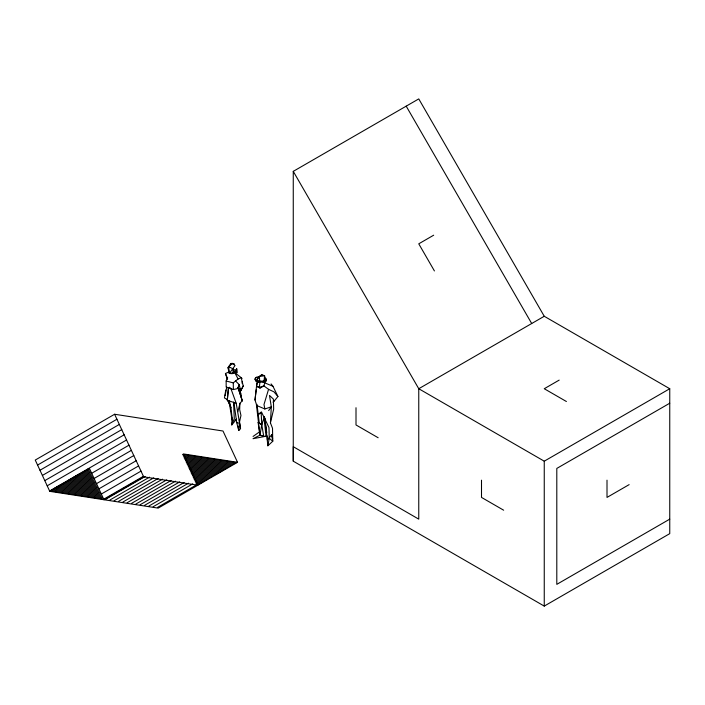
<?xml version="1.0" encoding="UTF-8"?>
<svg xmlns="http://www.w3.org/2000/svg" width="705" height="705" viewBox="0 0 705 705"><rect width="100%" height="100%" fill="white"/><g stroke="black" fill="none" stroke-linecap="round" stroke-linejoin="round"><path stroke-width="1.06" d="M293.262 461.185L293.262 171.359L418.761 98.903L544.251 316.272L669.75 388.728L669.75 533.641L544.251 606.097L293.262 461.185L293.262 446.697L418.761 519.144L418.761 388.728L293.262 171.359M232.368 420.021L230.958 407.728L229.266 400.757M239.876 403.375L239.682 409.64L240.96 415.483L239.515 422.022L240.546 428.64L238.731 430.473L236.739 422.665L233.884 402.352M233.355 389.557L233.285 382.885L235.549 380.973L239.215 384.63L238.202 388.429L233.355 389.557L226.173 387.177L226.155 381L227.636 377.395M270.429 422.894L271.31 406.811L269.495 395.426L273.399 399.109L273.663 409.156L270.429 422.894L272.509 428.252L272.756 441.26L267.865 445.789L264.913 418.118M233.584 402.123L234.271 418.735L231.795 424.921L236.51 419.193L234.853 420.215M232.377 418.285L231.795 424.921L232.359 421.757L229.513 404.08L227.662 400.14M263.617 382.163L266.279 380.207L265.538 377.995L266.314 379.836L265.688 381.537L258.576 382.172L255.818 380.964L255.069 379.466L255.236 378.329L256.4 377.281L258.946 376.919L256.964 377.563M227.292 400.299L228.473 387.724L227.292 400.299L236.201 403.251L240.546 428.64M259.96 381.634L259.369 387.309L260.039 388.094L263.943 385.926L265.115 381.167M225.177 395.558L226.746 386.966M257.008 381.978L254.999 400.017L256.373 404.247L259.951 435.188L263.749 436.465L266.067 436.254L264.155 419.193M264.031 380.788L264.604 375.809L261.881 374.655L259.449 376.399L257.069 379.766L258.25 380.665L262.004 381.193L264.031 380.788L265.133 379.651L264.604 375.809L259.449 376.399L259.634 381.035M254.999 400.017L256.232 389.636M263.749 436.465L261.767 424.71L259.273 423L256.99 404.362M225.785 390.076L224.428 397.946L227.116 399.391M266.067 436.254L253.033 438.695L259.951 435.188L261.767 424.71L261.176 412.936L257.959 414.558L261.432 411.896L268.975 427.521L269.257 438.298L267.865 445.789L268.376 443.692M237.823 411.597L240.105 403.004L242.361 400.872L237.999 387.591L239.215 384.63L240.669 390.676L243.225 385.952L241.189 377.668L234.703 372.54L232.676 368.68L228.667 366.644L227.988 367.834L229.345 373.447L232.201 373.694L234.703 372.54L236.677 372.601L236.66 368.662L237.047 372.795M260.039 388.094L256.505 386.269L257.651 382.075M257.069 379.766L257.44 378.488L261.881 374.655M256.505 386.269L259.369 387.309L263.943 385.926L268.552 389.327L263.996 404.503L264.851 408.979L271.31 406.811L268.658 410.583M240.035 391.522L240.995 388.578M264.375 416.743L261.767 424.71L258.109 422.533L259.951 435.188L263.009 435.725M266.314 379.836L265.688 381.537L261.96 382.057M227.988 367.834L230.773 363.489L234.236 363.965L232.509 363.41L228.667 366.644L229.345 373.447L234.703 372.54L236.589 368.847L234.703 372.54L238.114 379.008L235.549 380.973M240.352 391.601L243.225 385.952M273.17 402.132L274.289 400.334M267.345 435.99L267.362 439.929L271.663 434.782L272.65 438.422M229.345 373.447L235.047 365.525L232.509 363.41L230.773 363.489M256.4 377.281L255.236 378.329L255.818 380.964M273.276 402.211L277.937 396.51L272.958 386.278L271.081 383.917M253.06 436.457L259.352 431.971M114.607 414.249L35.25 460.057L49.773 491.35L158.176 508.12L237.532 462.304L223.009 431.019L114.607 414.249L143.653 476.827L197.849 485.216L183.326 453.923L237.532 462.304M433.681 235.197L418.761 243.815L434.421 270.94M37.594 465.044L116.951 419.237M40 470.235L119.356 424.419M42.406 475.426L121.762 429.609M44.812 480.607L124.168 434.8M47.226 485.798L126.574 439.982M49.632 490.988L128.989 445.172M49.773 491.35L89.447 468.446L103.97 499.739L143.653 476.827M91.712 473.266L131.394 450.363M94.126 478.457L133.8 455.545M96.532 483.639L136.206 460.735M98.938 488.829L138.612 465.917M101.344 494.02L141.026 471.107M103.75 499.202L143.432 476.298M105.468 499.404L145.142 476.492M109.795 500.074L149.478 477.162M114.131 500.744L153.805 477.831M118.458 501.414L158.14 478.501M122.793 502.083L162.467 479.171M127.12 502.753L166.794 479.841M131.447 503.423L171.13 480.51M135.783 504.093L175.457 481.18M140.11 504.762L179.784 481.85M144.437 505.432L184.12 482.52M148.773 506.102L188.446 483.189M153.1 506.772L192.782 483.859M157.426 507.441L197.109 484.529M544.251 316.272L418.761 388.728L544.251 461.185L669.75 388.728M559.18 380.11L544.251 388.728L566.406 401.515M669.75 403.216L556.8 468.428L556.8 584.357L669.75 519.144M629.151 484.626L607.005 497.413L607.005 480.175M227.336 379.246L225.441 373.527L229.037 371.896M238.114 379.008L241.189 377.668L242.071 378.488M182.542 454.417L236.184 462.718M183.124 455.668L234.598 463.626M183.705 456.919L233.011 464.542M184.278 458.162L231.425 465.459M184.86 459.413L229.839 466.375M185.441 460.665L228.261 467.292M186.023 461.916L226.675 468.208M186.605 463.167L225.089 469.116M187.186 464.419L223.503 470.032M187.759 465.67L221.916 470.949M188.341 466.913L220.33 471.865M188.922 468.164L218.753 472.782M189.504 469.415L217.166 473.698M190.086 470.667L215.58 474.606M190.667 471.918L213.994 475.523M191.24 473.17L212.408 476.439M191.822 474.412L210.821 477.355M192.403 475.663L209.235 478.272M192.985 476.915L207.658 479.188M193.567 478.166L206.071 480.096M194.148 479.418L204.485 481.013M194.721 480.669L202.899 481.929M195.303 481.92L201.313 482.846M195.884 483.163L199.726 483.762M196.466 484.414L198.14 484.679M88.16 468.825L88.645 468.896M86.574 469.733L89.227 470.147M84.988 470.649L89.808 471.398M83.401 471.566L90.381 472.65M81.815 472.482L90.963 473.901M80.229 473.399L91.544 475.144M78.652 474.315L92.126 476.395M77.065 475.223L92.707 477.646M75.479 476.139L93.289 478.898M73.893 477.056L93.862 480.149M72.307 477.972L94.444 481.4M70.72 478.889L95.025 482.643M69.134 479.805L95.607 483.894M67.557 480.713L96.188 485.146M65.97 481.63L96.77 486.397M64.384 482.546L97.343 487.649M62.798 483.463L97.924 488.9M61.212 484.379L98.506 490.151M59.625 485.296L99.088 491.394M58.048 486.212L99.669 492.645M56.462 487.12L100.251 493.897M54.875 488.036L100.824 495.148M53.289 488.953L101.405 496.399M51.703 489.869L101.987 497.651M50.117 490.786L102.569 498.893M236.739 422.665L239.356 423.185L238.731 430.473L238.219 426.428M226.155 381L233.285 382.885M258.109 422.533L259.273 423M264.868 382.912L272.958 386.278M256.796 405.542L264.851 408.979M268.552 389.327L273.954 391.839L277.937 396.51M378.153 437.743L356.007 424.956L356.007 407.719M503.652 510.2L481.506 497.413L481.506 480.175M258.576 382.172L255.069 379.466M235.629 370.618L232.676 368.68L233.223 372.61M229.319 387.239L230.826 388.376L236.201 403.251M269.257 438.298L272.756 441.26L271.663 434.782M240.669 390.676L237.999 387.591L242.361 400.872M406.203 106.155L531.702 323.516M227.574 400.079L230.958 407.728M225.441 373.527L227.592 378.585M238.202 388.429L237.999 387.591L240.995 393.76L241.665 400.114M266.781 432.738L264.428 416.937M239.303 419.863L239.515 422.022M242.167 381.564L242.229 383.617M544.251 461.185L544.251 606.097"/></g></svg>
